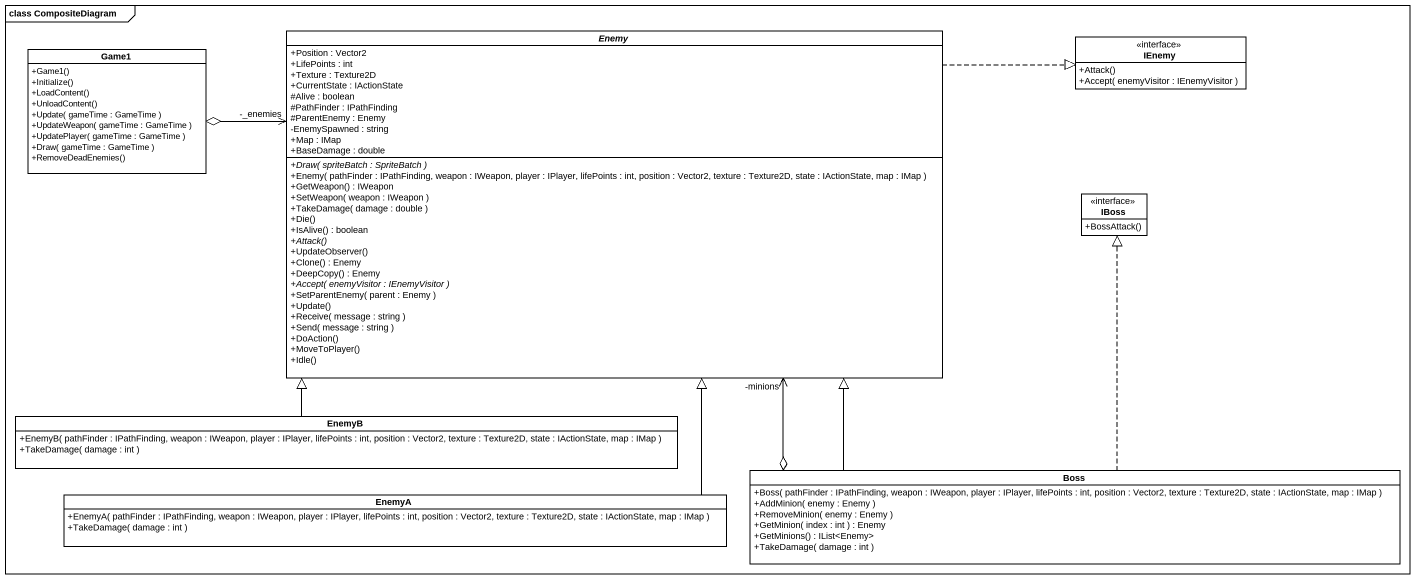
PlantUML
@startuml
mainframe class CompositeDiagram
hide circle
hide empty members
skinparam classAttributeIconSize 0
abstract class Enemy {
  +Position : Vector2
  +LifePoints : int
  +Texture : Texture2D
  +CurrentState : IActionState
  #Alive : boolean
  #PathFinder : IPathFinding
  #ParentEnemy : Enemy
  -EnemySpawned : string
  +Map : IMap
  +BaseDamage : double
  {abstract} +Draw( spriteBatch : SpriteBatch )
  +Enemy( pathFinder : IPathFinding, weapon : IWeapon, player : IPlayer, lifePoints : int, position : Vector2, texture : Texture2D, state : IActionState, map : IMap )
  +GetWeapon() : IWeapon
  +SetWeapon( weapon : IWeapon )
  +TakeDamage( damage : double )
  +Die()
  +IsAlive() : boolean
  {abstract} +Attack()
  +UpdateObserver()
  +Clone() : Enemy
  +DeepCopy() : Enemy
  {abstract} +Accept( enemyVisitor : IEnemyVisitor )
  +SetParentEnemy( parent : Enemy )
  +Update()
  +Receive( message : string )
  +Send( message : string )
  +DoAction()
  +MoveToPlayer()
  +Idle()
}
interface IEnemy {
  +Attack()
  +Accept( enemyVisitor : IEnemyVisitor )
}
class Game1 {
  +Game1()
  +Initialize()
  +LoadContent()
  +UnloadContent()
  +Update( gameTime : GameTime )
  +UpdateWeapon( gameTime : GameTime )
  +UpdatePlayer( gameTime : GameTime )
  +Draw( gameTime : GameTime )
  +RemoveDeadEnemies()
}
interface IBoss {
  +BossAttack()
}
class EnemyB {
  +EnemyB( pathFinder : IPathFinding, weapon : IWeapon, player : IPlayer, lifePoints : int, position : Vector2, texture : Texture2D, state : IActionState, map : IMap )
  +TakeDamage( damage : int )
}
class EnemyA {
  +EnemyA( pathFinder : IPathFinding, weapon : IWeapon, player : IPlayer, lifePoints : int, position : Vector2, texture : Texture2D, state : IActionState, map : IMap )
  +TakeDamage( damage : int )
}
class Boss {
  +Boss( pathFinder : IPathFinding, weapon : IWeapon, player : IPlayer, lifePoints : int, position : Vector2, texture : Texture2D, state : IActionState, map : IMap )
  +AddMinion( enemy : Enemy )
  +RemoveMinion( enemy : Enemy )
  +GetMinion( index : int ) : Enemy
  +GetMinions() : IList<Enemy>
  +TakeDamage( damage : int )
}
Enemy .right.|> IEnemy
Game1 o-right-> "-_enemies" Enemy
EnemyB -up-|> Enemy
EnemyA -up-|> Enemy
Boss o-up-> "-minions" Enemy
Boss -up-|> Enemy
Boss .up.|> IBoss
@enduml
